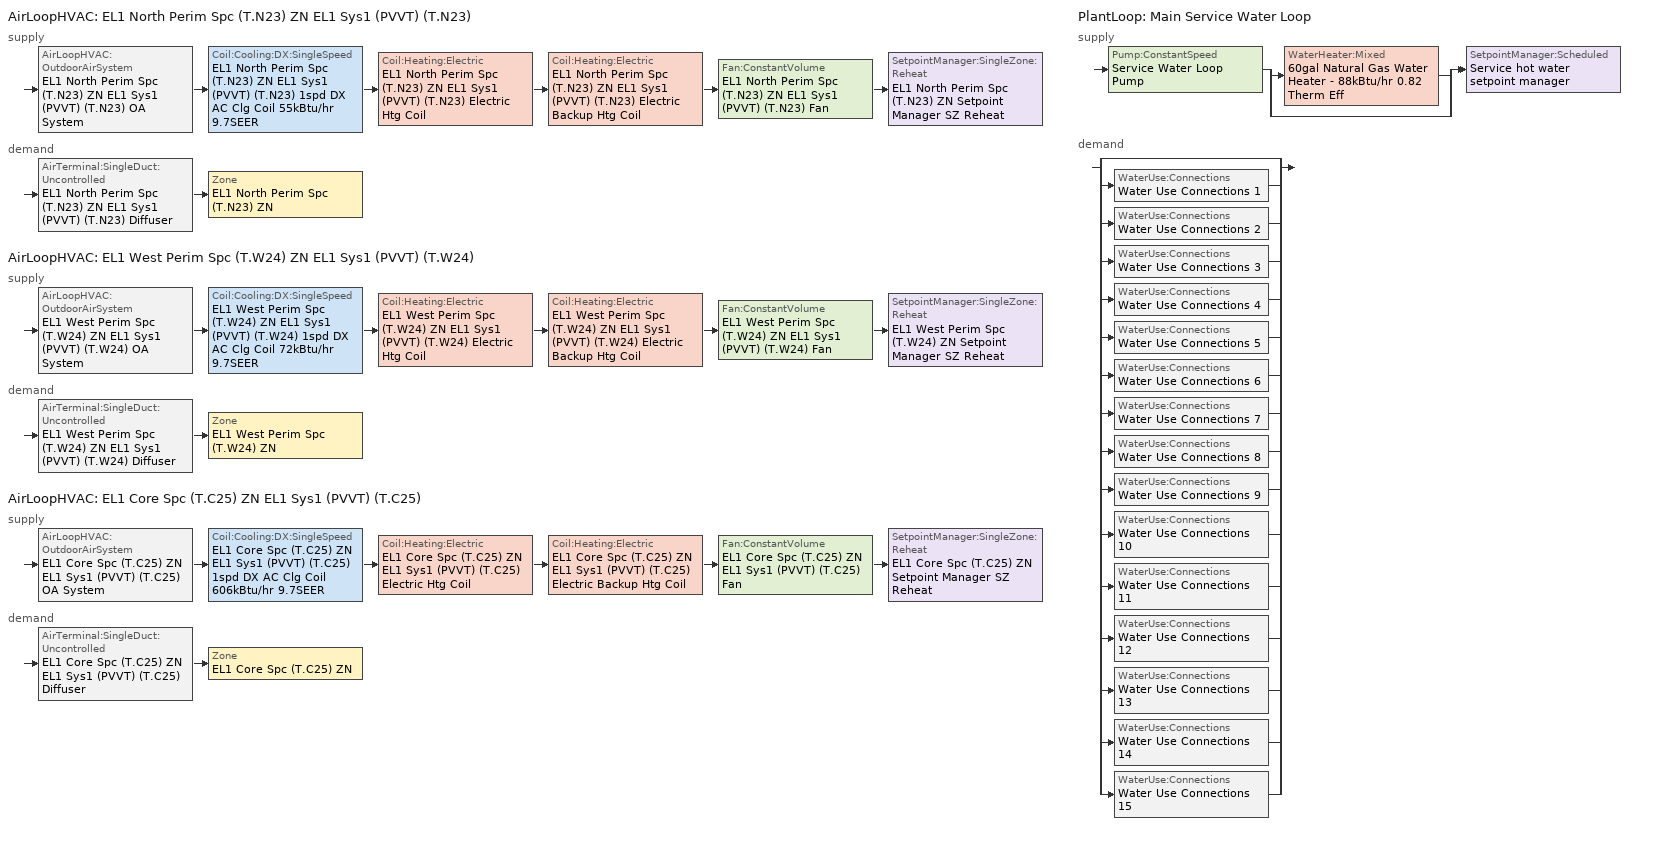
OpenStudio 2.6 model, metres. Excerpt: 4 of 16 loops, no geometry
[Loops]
AirLoopHVAC 'EL1 North Perim Spc (T.N23) ZN EL1 Sys1 (PVVT) (T.N23)'
 supply: AirLoopHVAC:OutdoorAirSystem 'EL1 North Perim Spc (T.N23) ZN EL1 Sys1 (PVVT) (T.N23) OA System' > Coil:Cooling:DX:SingleSpeed 'EL1 North Perim Spc (T.N23) ZN EL1 Sys1 (PVVT) (T.N23) 1spd DX AC Clg Coil 55kBtu/hr 9.7SEER' > Coil:Heating:Electric 'EL1 North Perim Spc (T.N23) ZN EL1 Sys1 (PVVT) (T.N23) Electric Htg Coil' > Coil:Heating:Electric 'EL1 North Perim Spc (T.N23) ZN EL1 Sys1 (PVVT) (T.N23) Electric Backup Htg Coil' > Fan:ConstantVolume 'EL1 North Perim Spc (T.N23) ZN EL1 Sys1 (PVVT) (T.N23) Fan' > SetpointManager:SingleZone:Reheat 'EL1 North Perim Spc (T.N23) ZN Setpoint Manager SZ Reheat'
 demand: AirTerminal:SingleDuct:Uncontrolled 'EL1 North Perim Spc (T.N23) ZN EL1 Sys1 (PVVT) (T.N23) Diffuser' > Zone 'EL1 North Perim Spc (T.N23) ZN'
AirLoopHVAC 'EL1 West Perim Spc (T.W24) ZN EL1 Sys1 (PVVT) (T.W24)'
 supply: AirLoopHVAC:OutdoorAirSystem 'EL1 West Perim Spc (T.W24) ZN EL1 Sys1 (PVVT) (T.W24) OA System' > Coil:Cooling:DX:SingleSpeed 'EL1 West Perim Spc (T.W24) ZN EL1 Sys1 (PVVT) (T.W24) 1spd DX AC Clg Coil 72kBtu/hr 9.7SEER' > Coil:Heating:Electric 'EL1 West Perim Spc (T.W24) ZN EL1 Sys1 (PVVT) (T.W24) Electric Htg Coil' > Coil:Heating:Electric 'EL1 West Perim Spc (T.W24) ZN EL1 Sys1 (PVVT) (T.W24) Electric Backup Htg Coil' > Fan:ConstantVolume 'EL1 West Perim Spc (T.W24) ZN EL1 Sys1 (PVVT) (T.W24) Fan' > SetpointManager:SingleZone:Reheat 'EL1 West Perim Spc (T.W24) ZN Setpoint Manager SZ Reheat'
 demand: AirTerminal:SingleDuct:Uncontrolled 'EL1 West Perim Spc (T.W24) ZN EL1 Sys1 (PVVT) (T.W24) Diffuser' > Zone 'EL1 West Perim Spc (T.W24) ZN'
AirLoopHVAC 'EL1 Core Spc (T.C25) ZN EL1 Sys1 (PVVT) (T.C25)'
 supply: AirLoopHVAC:OutdoorAirSystem 'EL1 Core Spc (T.C25) ZN EL1 Sys1 (PVVT) (T.C25) OA System' > Coil:Cooling:DX:SingleSpeed 'EL1 Core Spc (T.C25) ZN EL1 Sys1 (PVVT) (T.C25) 1spd DX AC Clg Coil 606kBtu/hr 9.7SEER' > Coil:Heating:Electric 'EL1 Core Spc (T.C25) ZN EL1 Sys1 (PVVT) (T.C25) Electric Htg Coil' > Coil:Heating:Electric 'EL1 Core Spc (T.C25) ZN EL1 Sys1 (PVVT) (T.C25) Electric Backup Htg Coil' > Fan:ConstantVolume 'EL1 Core Spc (T.C25) ZN EL1 Sys1 (PVVT) (T.C25) Fan' > SetpointManager:SingleZone:Reheat 'EL1 Core Spc (T.C25) ZN Setpoint Manager SZ Reheat'
 demand: AirTerminal:SingleDuct:Uncontrolled 'EL1 Core Spc (T.C25) ZN EL1 Sys1 (PVVT) (T.C25) Diffuser' > Zone 'EL1 Core Spc (T.C25) ZN'
PlantLoop 'Main Service Water Loop'
 supply: Pump:ConstantSpeed 'Service Water Loop Pump' > split
  | WaterHeater:Mixed '60gal Natural Gas Water Heater - 88kBtu/hr 0.82 Therm Eff'
  | bypass
  join > SetpointManager:Scheduled 'Service hot water setpoint manager'
 demand: split
  | bypass
  | WaterUse:Connections 'Water Use Connections 1'
  | WaterUse:Connections 'Water Use Connections 2'
  | WaterUse:Connections 'Water Use Connections 3'
  | WaterUse:Connections 'Water Use Connections 4'
  | WaterUse:Connections 'Water Use Connections 5'
  | WaterUse:Connections 'Water Use Connections 6'
  | WaterUse:Connections 'Water Use Connections 7'
  | WaterUse:Connections 'Water Use Connections 8'
  | WaterUse:Connections 'Water Use Connections 9'
  | WaterUse:Connections 'Water Use Connections 10'
  | WaterUse:Connections 'Water Use Connections 11'
  | WaterUse:Connections 'Water Use Connections 12'
  | WaterUse:Connections 'Water Use Connections 13'
  | WaterUse:Connections 'Water Use Connections 14'
  | WaterUse:Connections 'Water Use Connections 15'
[Sizing:Zone] Zone Cooling Design Supply Air Temperature Input Method=SupplyAirTemperature; Zone Cooling Design Supply Air Temperature {C}=12.7778; Zone Cooling Design Supply Air Temperature Difference {deltaC}=11.11; Zone Heating Design Supply Air Temperature Input Method=SupplyAirTemperature; Zone Heating Design Supply Air Temperature {C}=50; Zone Heating Design Supply Air Temperature Difference {deltaC}=11.11; Zone Cooling Design Supply Air Humidity Ratio {kg-H2O/kg-air}=0.0085; Zone Heating Design Supply Air Humidity Ratio {kg-H2O/kg-air}=0.008; Cooling Design Air Flow Method=DesignDay; Heating Design Air Flow Method=DesignDay; Account for Dedicated Outdoor Air System=No; Dedicated Outdoor Air System Control Strategy=NeutralSupplyAir; Dedicated Outdoor Air Low Setpoint Temperature for Design {C}=autosize; Dedicated Outdoor Air High Setpoint Temperature for Design {C}=autosize
EL1 Core Spc (T.C25) ZN; EL1 North Perim Spc (T.N23) ZN; EL1 West Perim Spc (T.W24) ZN
[Zone equipment]
EL1 Core Spc (T.C25) ZN: EL1 Core Spc (T.C25) ZN EL1 Sys1 (PVVT) (T.C25) Diffuser
EL1 North Perim Spc (T.N23) ZN: EL1 North Perim Spc (T.N23) ZN EL1 Sys1 (PVVT) (T.N23) Diffuser
EL1 West Perim Spc (T.W24) ZN: EL1 West Perim Spc (T.W24) ZN EL1 Sys1 (PVVT) (T.W24) Diffuser
[AirLoopHVAC] Design Supply Air Flow Rate {m3/s}=AutoSize
Name | Availability Schedule
EL1 North Perim Spc (T.N23) ZN EL1 Sys1 (PVVT) (T.N23) | EL1 North Perim Spc (T.N23) ZN EL1 Sys1 (PVVT) (T.N23) Occ Sch
EL1 West Perim Spc (T.W24) ZN EL1 Sys1 (PVVT) (T.W24) | EL1 West Perim Spc (T.W24) ZN EL1 Sys1 (PVVT) (T.W24) Occ Sch
EL1 Core Spc (T.C25) ZN EL1 Sys1 (PVVT) (T.C25) | EL1 Core Spc (T.C25) ZN EL1 Sys1 (PVVT) (T.C25) Occ Sch
[Sizing:System] Type of Load to Size On=Sensible; Design Outdoor Air Flow Rate {m3/s}=Autosize; Minimum System Air Flow Ratio=1; Preheat Design Temperature {C}=7.22222; Preheat Design Humidity Ratio {kg-H2O/kg-Air}=0.008; Precool Design Temperature {C}=12.7778; Precool Design Humidity Ratio {kg-H2O/kg-Air}=0.008; Central Cooling Design Supply Air Temperature {C}=12.7778; Central Heating Design Supply Air Temperature {C}=50; Sizing Option=Coincident; 100% Outdoor Air in Cooling=No; 100% Outdoor Air in Heating=No; Central Cooling Design Supply Air Humidity Ratio {kg-H2O/kg-Air}=0.0085; Central Heating Design Supply Air Humidity Ratio {kg-H2O/kg-Air}=0.008; Cooling Design Air Flow Method=DesignDay; Cooling Design Air Flow Rate {m3/s}=0; Heating Design Air Flow Method=DesignDay; Heating Design Air Flow Rate {m3/s}=0; System Outdoor Air Method=ZoneSum; Zone Maximum Outdoor Air Fraction=1; Cooling Supply Air Flow Rate Per Floor Area {m3/s-m2}=0.00996765; Cooling Fraction of Autosized Cooling Supply Air Flow Rate=1; Cooling Supply Air Flow Rate Per Unit Cooling Capacity {m3/s-W}=3.94755e-05; Heating Supply Air Flow Rate Per Floor Area {m3/s-m2}=0.00996765; Heating Fraction of Autosized Heating Supply Air Flow Rate=1; Heating Fraction of Autosized Cooling Supply Air Flow Rate=1; Heating Supply Air Flow Rate Per Unit Heating Capacity {m3/s-W}=3.15882e-05; Cooling Design Capacity Method=CoolingDesignCapacity; Cooling Design Capacity {W}=autosize; Cooling Design Capacity Per Floor Area {W/m2}=234.7; Fraction of Autosized Cooling Design Capacity=1; Heating Design Capacity Method=HeatingDesignCapacity; Heating Design Capacity {W}=autosize; Heating Design Capacity Per Floor Area {W/m2}=157; Fraction of Autosized Heating Design Capacity=1; Central Cooling Capacity Control Method=OnOff
EL1 North Perim Spc (T.N23) ZN EL1 Sys1 (PVVT) (T.N23); EL1 West Perim Spc (T.W24) ZN EL1 Sys1 (PVVT) (T.W24); EL1 Core Spc (T.C25) ZN EL1 Sys1 (PVVT) (T.C25)
[SetpointManager:SingleZone:Reheat] Minimum Supply Air Temperature {C}=12.7778; Maximum Supply Air Temperature {C}=50
Name | Control Zone | Setpoint Node or NodeList
EL1 North Perim Spc (T.N23) ZN Setpoint Manager SZ Reheat | EL1 North Perim Spc (T.N23) ZN | EL1 North Perim Spc (T.N23) ZN EL1 Sys1 (PVVT) (T.N23) Supply Outlet Node
EL1 West Perim Spc (T.W24) ZN Setpoint Manager SZ Reheat | EL1 West Perim Spc (T.W24) ZN | EL1 West Perim Spc (T.W24) ZN EL1 Sys1 (PVVT) (T.W24) Supply Outlet Node
EL1 Core Spc (T.C25) ZN Setpoint Manager SZ Reheat | EL1 Core Spc (T.C25) ZN | EL1 Core Spc (T.C25) ZN EL1 Sys1 (PVVT) (T.C25) Supply Outlet Node
[Fan:ConstantVolume] Availability Schedule=Always On Discrete; Maximum Flow Rate {m3/s}=AutoSize; Motor In Airstream Fraction=1
Name | Fan Efficiency | Pressure Rise {Pa} | Motor Efficiency
EL1 North Perim Spc (T.N23) ZN EL1 Sys1 (PVVT) (T.N23) Fan | 0.52975 | 622.722 | 0.815
EL1 West Perim Spc (T.W24) ZN EL1 Sys1 (PVVT) (T.W24) Fan | 0.5395 | 622.722 | 0.83
EL1 Core Spc (T.C25) ZN EL1 Sys1 (PVVT) (T.C25) Fan | 0.5915 | 1018.77 | 0.91
[Coil:Heating:Electric] Availability Schedule=Always On Discrete; Efficiency=1
EL1 North Perim Spc (T.N23) ZN EL1 Sys1 (PVVT) (T.N23) Electric Htg Coil; EL1 North Perim Spc (T.N23) ZN EL1 Sys1 (PVVT) (T.N23) Electric Backup Htg Coil; EL1 West Perim Spc (T.W24) ZN EL1 Sys1 (PVVT) (T.W24) Electric Htg Coil; EL1 West Perim Spc (T.W24) ZN EL1 Sys1 (PVVT) (T.W24) Electric Backup Htg Coil; EL1 Core Spc (T.C25) ZN EL1 Sys1 (PVVT) (T.C25) Electric Htg Coil; EL1 Core Spc (T.C25) ZN EL1 Sys1 (PVVT) (T.C25) Electric Backup Htg Coil
[Coil:Cooling:DX:SingleSpeed] Availability Schedule=Always On Discrete; Rated Total Cooling Capacity {W}=autosize; Rated Sensible Heat Ratio=autosize; Rated COP {W/W}=3.14722; Rated Air Flow Rate {m3/s}=autosize; Rated Evaporator Fan Power Per Volume Flow Rate {W/(m3/s)}=773.3; Total Cooling Capacity Function of Temperature Curve=SpltAC1Sp_ClCap_fT; Total Cooling Capacity Function of Flow Fraction Curve=SpltAC1Sp_CLoss_fPLR_Mod; Energy Input Ratio Function of Temperature Curve=SpltAC1Sp_EIR_fT; Energy Input Ratio Function of Flow Fraction Curve=SpltAC1Sp_CEIR_fPLR_Mod; Part Load Fraction Correlation Curve=CoilClgDXEIRRatio_fQFrac; Condenser Type=AirCooled; Evaporative Condenser Effectiveness=0; Evaporative Condenser Air Flow Rate {m3/s}=Autosize; Evaporative Condenser Pump Rated Power Consumption {W}=Autosize; Crankcase Heater Capacity {W}=0; Maximum Outdoor Dry-Bulb Temperature for Crankcase Heater Operation {C}=0; Basin Heater Capacity {W/K}=0; Basin Heater Setpoint Temperature {C}=10
EL1 North Perim Spc (T.N23) ZN EL1 Sys1 (PVVT) (T.N23) 1spd DX AC Clg Coil 55kBtu/hr 9.7SEER; EL1 West Perim Spc (T.W24) ZN EL1 Sys1 (PVVT) (T.W24) 1spd DX AC Clg Coil 72kBtu/hr 9.7SEER; EL1 Core Spc (T.C25) ZN EL1 Sys1 (PVVT) (T.C25) 1spd DX AC Clg Coil 606kBtu/hr 9.7SEER
[Controller:OutdoorAir] Minimum Outdoor Air Flow Rate {m3/s}=0; Maximum Outdoor Air Flow Rate {m3/s}=Autosize; Economizer Control Type=NoEconomizer; Economizer Control Action Type=ModulateFlow; Economizer Maximum Limit Dry-Bulb Temperature {C}=28; Economizer Maximum Limit Enthalpy {J/kg}=64000; Lockout Type=LockoutWithCompressor; Minimum Limit Type=FixedMinimum; Minimum Outdoor Air Schedule=Always On Discrete; High Humidity Control=No; Heat Recovery Bypass Control Type=BypassWhenWithinEconomizerLimits
Name | Controller Mechanical Ventilation
EL1 North Perim Spc (T.N23) ZN EL1 Sys1 (PVVT) (T.N23) OA System Controller | Controller Mechanical Ventilation 13
EL1 West Perim Spc (T.W24) ZN EL1 Sys1 (PVVT) (T.W24) OA System Controller | Controller Mechanical Ventilation 14
EL1 Core Spc (T.C25) ZN EL1 Sys1 (PVVT) (T.C25) OA System Controller | Controller Mechanical Ventilation 15
[Controller:MechanicalVentilation] Availability Schedule=Always On Discrete; System Outdoor Air Method=ZoneSum
Controller Mechanical Ventilation 13; Controller Mechanical Ventilation 14; Controller Mechanical Ventilation 15
[AirLoopHVAC:OutdoorAirSystem]
Name | Controller
EL1 North Perim Spc (T.N23) ZN EL1 Sys1 (PVVT) (T.N23) OA System | EL1 North Perim Spc (T.N23) ZN EL1 Sys1 (PVVT) (T.N23) OA System Controller
EL1 West Perim Spc (T.W24) ZN EL1 Sys1 (PVVT) (T.W24) OA System | EL1 West Perim Spc (T.W24) ZN EL1 Sys1 (PVVT) (T.W24) OA System Controller
EL1 Core Spc (T.C25) ZN EL1 Sys1 (PVVT) (T.C25) OA System | EL1 Core Spc (T.C25) ZN EL1 Sys1 (PVVT) (T.C25) OA System Controller
[AirTerminal:SingleDuct:Uncontrolled] Availability Schedule=Always On Discrete; Maximum Air Flow Rate {m3/s}=AutoSize
EL1 North Perim Spc (T.N23) ZN EL1 Sys1 (PVVT) (T.N23) Diffuser; EL1 West Perim Spc (T.W24) ZN EL1 Sys1 (PVVT) (T.W24) Diffuser; EL1 Core Spc (T.C25) ZN EL1 Sys1 (PVVT) (T.C25) Diffuser
[PlantLoop]
Main Service Water Loop: Glycol Concentration=0; Maximum Loop Temperature {C}=60; Minimum Loop Temperature {C}=10; Plant Loop Volume {m3}=Autocalculate; Load Distribution Scheme=Optimal
[Sizing:Plant]
Main Service Water Loop: Loop Type=Heating; Design Loop Exit Temperature {C}=57.2222; Loop Design Temperature Difference {deltaC}=5; Sizing Option=NonCoincident; Zone Timesteps in Averaging Window=1; Coincident Sizing Factor Mode=None
[SetpointManager:Scheduled]
Service hot water setpoint manager: Control Variable=Temperature; Schedule=Service Water Loop Temp - 135F; Setpoint Node or NodeList=Main Service Water Loop Supply Outlet Node
[Pump:ConstantSpeed]
Service Water Loop Pump: Rated Flow Rate {m3/s}=autosize; Rated Pump Head {Pa}=74726.7; Rated Power Consumption {W}=autosize; Motor Efficiency=0.79; Fraction of Motor Inefficiencies to Fluid Stream=0; Pump Control Type=Intermittent; Design Power Sizing Method=PowerPerFlowPerPressure; Design Electric Power per Unit Flow Rate {W/(m3/s)}=348701.1; Design Shaft Power per Unit Flow Rate per Unit Head {W-s/m3-Pa}=1.28205
[WaterHeater:Mixed]
60gal Natural Gas Water Heater - 88kBtu/hr 0.82 Therm Eff: Tank Volume {m3}=0.227125; Setpoint Temperature Schedule=Service Water Loop Temp - 135F; Deadband Temperature Difference {deltaC}=2; Maximum Temperature Limit {C}=82.2222; Heater Control Type=Cycle; Heater Maximum Capacity {W}=25643.7; Heater Fuel Type=NaturalGas; Heater Thermal Efficiency=0.82; Off Cycle Parasitic Fuel Consumption Rate {W}=0; Off Cycle Parasitic Fuel Type=NaturalGas; Off Cycle Parasitic Heat Fraction to Tank=0.8; On Cycle Parasitic Fuel Consumption Rate {W}=0; On Cycle Parasitic Fuel Type=NaturalGas; On Cycle Parasitic Heat Fraction to Tank=0; Ambient Temperature Indicator=Schedule; Ambient Temperature Schedule=Water Heater Ambient Temp Schedule - 70F; Off Cycle Loss Coefficient to Ambient Temperature {W/K}=9.94999; On Cycle Loss Coefficient to Ambient Temperature {W/K}=9.94999; Use Side Effectiveness=1; Source Side Effectiveness=1; Use Side Design Flow Rate {m3/s}=autosize; Source Side Design Flow Rate {m3/s}=autosize; Indirect Water Heating Recovery Time {hr}=1.5; Source Side Flow Control Mode=IndirectHeatPrimarySetpoint
[WaterUse:Connections]
Name | Water Use Equipment Name 1
Water Use Connections 1 | El1 core spc (g.c5) Service Water Use 0.14gal/min
Water Use Connections 2 | El1 core spc (m.c15) Service Water Use 0.14gal/min
Water Use Connections 3 | El1 core spc (t.c25) Service Water Use 0.14gal/min
Water Use Connections 4 | El1 east perim spc (g.e2) Service Water Use 0.01gal/min
Water Use Connections 5 | El1 east perim spc (m.e12) Service Water Use 0.01gal/min
Water Use Connections 6 | El1 east perim spc (t.e22) Service Water Use 0.01gal/min
Water Use Connections 7 | El1 north perim spc (g.n3) Service Water Use 0.01gal/min
Water Use Connections 8 | El1 north perim spc (m.n13) Service Water Use 0.01gal/min
Water Use Connections 9 | El1 north perim spc (t.n23) Service Water Use 0.01gal/min
Water Use Connections 10 | El1 south perim spc (g.s1) Service Water Use 0.01gal/min
Water Use Connections 11 | El1 south perim spc (m.s11) Service Water Use 0.01gal/min
Water Use Connections 12 | El1 south perim spc (t.s21) Service Water Use 0.01gal/min
Water Use Connections 13 | El1 west perim spc (g.w4) Service Water Use 0.01gal/min
Water Use Connections 14 | El1 west perim spc (m.w14) Service Water Use 0.01gal/min
Water Use Connections 15 | El1 west perim spc (t.w24) Service Water Use 0.01gal/min
[WaterUse:Equipment:Definition] Target Temperature Schedule=Mixed Water At Faucet Temp - 135F; Sensible Fraction Schedule=Fraction Sensible - 0.2; Latent Fraction Schedule=Fraction Latent - 0.05
Name | Peak Flow Rate {m3/s}
El1 core spc (g.c5) Service Water Use Def 0.14gal/min; El1 core spc (m.c15) Service Water Use Def 0.14gal/min; El1 core spc (t.c25) Service Water Use Def 0.14gal/min | 8.55435e-06
El1 east perim spc (g.e2) Service Water Use Def 0.01gal/min; El1 east perim spc (m.e12) Service Water Use Def 0.01gal/min; El1 east perim spc (t.e22) Service Water Use Def 0.01gal/min; El1 north perim spc (g.n3) Service Water Use Def 0.01gal/min; El1 north perim spc (m.n13) Service Water Use Def 0.01gal/min; El1 north perim spc (t.n23) Service Water Use Def 0.01gal/min; El1 south perim spc (g.s1) Service Water Use Def 0.01gal/min; El1 south perim spc (m.s11) Service Water Use Def 0.01gal/min; El1 south perim spc (t.s21) Service Water Use Def 0.01gal/min; El1 west perim spc (g.w4) Service Water Use Def 0.01gal/min; El1 west perim spc (m.w14) Service Water Use Def 0.01gal/min; El1 west perim spc (t.w24) Service Water Use Def 0.01gal/min | 8.21395e-07
[WaterUse:Equipment] Flow Rate Fraction Schedule=D_Rt3_All_DHW_DHW_Yr
Name | Water Use Equipment Definition
El1 core spc (g.c5) Service Water Use 0.14gal/min | El1 core spc (g.c5) Service Water Use Def 0.14gal/min
El1 core spc (m.c15) Service Water Use 0.14gal/min | El1 core spc (m.c15) Service Water Use Def 0.14gal/min
El1 core spc (t.c25) Service Water Use 0.14gal/min | El1 core spc (t.c25) Service Water Use Def 0.14gal/min
El1 east perim spc (g.e2) Service Water Use 0.01gal/min | El1 east perim spc (g.e2) Service Water Use Def 0.01gal/min
El1 east perim spc (m.e12) Service Water Use 0.01gal/min | El1 east perim spc (m.e12) Service Water Use Def 0.01gal/min
El1 east perim spc (t.e22) Service Water Use 0.01gal/min | El1 east perim spc (t.e22) Service Water Use Def 0.01gal/min
El1 north perim spc (g.n3) Service Water Use 0.01gal/min | El1 north perim spc (g.n3) Service Water Use Def 0.01gal/min
El1 north perim spc (m.n13) Service Water Use 0.01gal/min | El1 north perim spc (m.n13) Service Water Use Def 0.01gal/min
El1 north perim spc (t.n23) Service Water Use 0.01gal/min | El1 north perim spc (t.n23) Service Water Use Def 0.01gal/min
El1 south perim spc (g.s1) Service Water Use 0.01gal/min | El1 south perim spc (g.s1) Service Water Use Def 0.01gal/min
El1 south perim spc (m.s11) Service Water Use 0.01gal/min | El1 south perim spc (m.s11) Service Water Use Def 0.01gal/min
El1 south perim spc (t.s21) Service Water Use 0.01gal/min | El1 south perim spc (t.s21) Service Water Use Def 0.01gal/min
El1 west perim spc (g.w4) Service Water Use 0.01gal/min | El1 west perim spc (g.w4) Service Water Use Def 0.01gal/min
El1 west perim spc (m.w14) Service Water Use 0.01gal/min | El1 west perim spc (m.w14) Service Water Use Def 0.01gal/min
El1 west perim spc (t.w24) Service Water Use 0.01gal/min | El1 west perim spc (t.w24) Service Water Use Def 0.01gal/min
[Schedule:Ruleset]
Name | Default Day Schedule | Summer Design Day Schedule | Winter Design Day Schedule
Service Water Loop Temp - 135F | Service Water Loop Temp - 135F Default
Water Heater Ambient Temp Schedule - 70F | Water Heater Ambient Temp Schedule - 70F Default
Fraction Sensible - 0.2 | Fraction Sensible - 0.2 Default
Fraction Latent - 0.05 | Fraction Latent - 0.05 Default
Mixed Water At Faucet Temp - 135F | Mixed Water At Faucet Temp - 135F Default
D_Rt3_All_DHW_DHW_Yr | D_Rt3_All_DHW_DHW_Yr Default | D_Rt3_All_DHW_DHW_Yr Summer Design Day | D_Rt3_All_DHW_DHW_Yr Winter Design Day
EL1 Core Spc (T.C25) ZN EL1 Sys1 (PVVT) (T.C25) Occ Sch | EL1 Core Spc (T.C25) ZN EL1 Sys1 (PVVT) (T.C25) Occ Sch Default | EL1 Core Spc (T.C25) ZN EL1 Sys1 (PVVT) (T.C25) Occ Sch Summer Design Day | EL1 Core Spc (T.C25) ZN EL1 Sys1 (PVVT) (T.C25) Occ Sch Winter Design Day
EL1 North Perim Spc (T.N23) ZN EL1 Sys1 (PVVT) (T.N23) Occ Sch | EL1 North Perim Spc (T.N23) ZN EL1 Sys1 (PVVT) (T.N23) Occ Sch Default | EL1 North Perim Spc (T.N23) ZN EL1 Sys1 (PVVT) (T.N23) Occ Sch Summer Design Day | EL1 North Perim Spc (T.N23) ZN EL1 Sys1 (PVVT) (T.N23) Occ Sch Winter Design Day
EL1 West Perim Spc (T.W24) ZN EL1 Sys1 (PVVT) (T.W24) Occ Sch | EL1 West Perim Spc (T.W24) ZN EL1 Sys1 (PVVT) (T.W24) Occ Sch Default | EL1 West Perim Spc (T.W24) ZN EL1 Sys1 (PVVT) (T.W24) Occ Sch Summer Design Day | EL1 West Perim Spc (T.W24) ZN EL1 Sys1 (PVVT) (T.W24) Occ Sch Winter Design Day
[Schedule:Day]
Service Water Loop Temp - 135F Default; Mixed Water At Faucet Temp - 135F Default: 24, 0, 57.2222
Water Heater Ambient Temp Schedule - 70F Default: 24, 0, 21.1111
Fraction Sensible - 0.2 Default: 24, 0, 0.2
Fraction Latent - 0.05 Default: 24, 0, 0.05
D_Rt3_All_DHW_DHW_Yr Default; D_Rt3_All_DHW_DHW_Yr Default|Wkdy Day; D_Rt3_All_DHW_DHW_Yr Summer Design Day; D_Rt3_All_DHW_DHW_Yr Winter Design Day: 8, 0, 0, 9, 0, 0.05, 10, 0, 0.3, 16, 0, 0.6, 17, 0, 0.7, 20, 0, 0.8, 21, 0, 0.5, 22, 0, 0.2, 24, 0, 0
D_Rt3_All_DHW_DHW_Yr Sat Day: 8, 0, 0, 9, 0, 0.05, 10, 0, 0.4, 14, 0, 0.7, 17, 0, 0.9, 18, 0, 0.7, 19, 0, 0.5, 20, 0, 0.4, 21, 0, 0.1, 24, 0, 0
D_Rt3_All_DHW_DHW_Yr Sun Day: 8, 0, 0, 9, 0, 0.1, 10, 0, 0.3, 11, 0, 0.4, 12, 0, 0.6, 13, 0, 0.9, 16, 0, 1, 17, 0, 0.8, 18, 0, 0.4, 19, 0, 0.2, 24, 0, 0
EL1 Core Spc (T.C25) ZN EL1 Sys1 (PVVT) (T.C25) Occ Sch Default; EL1 Core Spc (T.C25) ZN EL1 Sys1 (PVVT) (T.C25) Occ Sch Winter Design Day; EL1 Core Spc (T.C25) ZN EL1 Sys1 (PVVT) (T.C25) Occ Sch Summer Design Day; EL1 North Perim Spc (T.N23) ZN EL1 Sys1 (PVVT) (T.N23) Occ Sch Default; EL1 North Perim Spc (T.N23) ZN EL1 Sys1 (PVVT) (T.N23) Occ Sch Winter Design Day; EL1 North Perim Spc (T.N23) ZN EL1 Sys1 (PVVT) (T.N23) Occ Sch Summer Design Day; EL1 West Perim Spc (T.W24) ZN EL1 Sys1 (PVVT) (T.W24) Occ Sch Default; EL1 West Perim Spc (T.W24) ZN EL1 Sys1 (PVVT) (T.W24) Occ Sch Winter Design Day; EL1 West Perim Spc (T.W24) ZN EL1 Sys1 (PVVT) (T.W24) Occ Sch Summer Design Day: 24, 0, 1
EL1 Core Spc (T.C25) ZN EL1 Sys1 (PVVT) (T.C25) Occ Sch Monday; EL1 Core Spc (T.C25) ZN EL1 Sys1 (PVVT) (T.C25) Occ Sch Tuesday; EL1 Core Spc (T.C25) ZN EL1 Sys1 (PVVT) (T.C25) Occ Sch Wednesday; EL1 Core Spc (T.C25) ZN EL1 Sys1 (PVVT) (T.C25) Occ Sch Thursday; EL1 Core Spc (T.C25) ZN EL1 Sys1 (PVVT) (T.C25) Occ Sch Friday; EL1 North Perim Spc (T.N23) ZN EL1 Sys1 (PVVT) (T.N23) Occ Sch Monday; EL1 North Perim Spc (T.N23) ZN EL1 Sys1 (PVVT) (T.N23) Occ Sch Tuesday; EL1 North Perim Spc (T.N23) ZN EL1 Sys1 (PVVT) (T.N23) Occ Sch Wednesday; EL1 North Perim Spc (T.N23) ZN EL1 Sys1 (PVVT) (T.N23) Occ Sch Thursday; EL1 North Perim Spc (T.N23) ZN EL1 Sys1 (PVVT) (T.N23) Occ Sch Friday; EL1 West Perim Spc (T.W24) ZN EL1 Sys1 (PVVT) (T.W24) Occ Sch Monday; EL1 West Perim Spc (T.W24) ZN EL1 Sys1 (PVVT) (T.W24) Occ Sch Tuesday; EL1 West Perim Spc (T.W24) ZN EL1 Sys1 (PVVT) (T.W24) Occ Sch Wednesday; EL1 West Perim Spc (T.W24) ZN EL1 Sys1 (PVVT) (T.W24) Occ Sch Thursday; EL1 West Perim Spc (T.W24) ZN EL1 Sys1 (PVVT) (T.W24) Occ Sch Friday: 9, 0, 0, 22, 0, 1, 24, 0, 0
EL1 Core Spc (T.C25) ZN EL1 Sys1 (PVVT) (T.C25) Occ Sch Saturday; EL1 North Perim Spc (T.N23) ZN EL1 Sys1 (PVVT) (T.N23) Occ Sch Saturday; EL1 West Perim Spc (T.W24) ZN EL1 Sys1 (PVVT) (T.W24) Occ Sch Saturday: 9, 0, 0, 20, 0, 1, 24, 0, 0
EL1 Core Spc (T.C25) ZN EL1 Sys1 (PVVT) (T.C25) Occ Sch Sunday; EL1 North Perim Spc (T.N23) ZN EL1 Sys1 (PVVT) (T.N23) Occ Sch Sunday; EL1 West Perim Spc (T.W24) ZN EL1 Sys1 (PVVT) (T.W24) Occ Sch Sunday: 9, 0, 0, 19, 0, 1, 24, 0, 0
[Schedule:Rule] Date Specification Type=DateRange; Start Month=1; Start Day=1; End Month=12
Name | Schedule Ruleset | Rule Order | Day Schedule | Apply Monday | Apply Tuesday | Apply Wednesday | Apply Thursday | Apply Friday | End Day | Apply Saturday | Apply Sunday
Schedule Rule 16 | D_Rt3_All_DHW_DHW_Yr | 2 | D_Rt3_All_DHW_DHW_Yr Default|Wkdy Day | Yes | Yes | Yes | Yes | Yes | 31
Schedule Rule 17 | D_Rt3_All_DHW_DHW_Yr | 1 | D_Rt3_All_DHW_DHW_Yr Sat Day |  |  |  |  |  | 31 | Yes
Schedule Rule 18 | D_Rt3_All_DHW_DHW_Yr | 0 | D_Rt3_All_DHW_DHW_Yr Sun Day |  |  |  |  |  | 31 |  | Yes
EL1 Core Spc (T.C25) ZN EL1 Sys1 (PVVT) (T.C25) Occ Sch Monday Rule | EL1 Core Spc (T.C25) ZN EL1 Sys1 (PVVT) (T.C25) Occ Sch | 6 | EL1 Core Spc (T.C25) ZN EL1 Sys1 (PVVT) (T.C25) Occ Sch Monday | Yes |  |  |  |  | 25
EL1 Core Spc (T.C25) ZN EL1 Sys1 (PVVT) (T.C25) Occ Sch Tuesday Rule | EL1 Core Spc (T.C25) ZN EL1 Sys1 (PVVT) (T.C25) Occ Sch | 5 | EL1 Core Spc (T.C25) ZN EL1 Sys1 (PVVT) (T.C25) Occ Sch Tuesday |  | Yes |  |  |  | 26
EL1 Core Spc (T.C25) ZN EL1 Sys1 (PVVT) (T.C25) Occ Sch Wednesday Rule | EL1 Core Spc (T.C25) ZN EL1 Sys1 (PVVT) (T.C25) Occ Sch | 4 | EL1 Core Spc (T.C25) ZN EL1 Sys1 (PVVT) (T.C25) Occ Sch Wednesday |  |  | Yes |  |  | 27
EL1 Core Spc (T.C25) ZN EL1 Sys1 (PVVT) (T.C25) Occ Sch Thursday Rule | EL1 Core Spc (T.C25) ZN EL1 Sys1 (PVVT) (T.C25) Occ Sch | 3 | EL1 Core Spc (T.C25) ZN EL1 Sys1 (PVVT) (T.C25) Occ Sch Thursday |  |  |  | Yes |  | 28
EL1 Core Spc (T.C25) ZN EL1 Sys1 (PVVT) (T.C25) Occ Sch Friday Rule | EL1 Core Spc (T.C25) ZN EL1 Sys1 (PVVT) (T.C25) Occ Sch | 2 | EL1 Core Spc (T.C25) ZN EL1 Sys1 (PVVT) (T.C25) Occ Sch Friday |  |  |  |  | Yes | 29
EL1 Core Spc (T.C25) ZN EL1 Sys1 (PVVT) (T.C25) Occ Sch Saturday Rule | EL1 Core Spc (T.C25) ZN EL1 Sys1 (PVVT) (T.C25) Occ Sch | 1 | EL1 Core Spc (T.C25) ZN EL1 Sys1 (PVVT) (T.C25) Occ Sch Saturday |  |  |  |  |  | 30 | Yes
EL1 Core Spc (T.C25) ZN EL1 Sys1 (PVVT) (T.C25) Occ Sch Sunday Rule | EL1 Core Spc (T.C25) ZN EL1 Sys1 (PVVT) (T.C25) Occ Sch | 0 | EL1 Core Spc (T.C25) ZN EL1 Sys1 (PVVT) (T.C25) Occ Sch Sunday |  |  |  |  |  | 31 |  | Yes
EL1 North Perim Spc (T.N23) ZN EL1 Sys1 (PVVT) (T.N23) Occ Sch Monday Rule | EL1 North Perim Spc (T.N23) ZN EL1 Sys1 (PVVT) (T.N23) Occ Sch | 6 | EL1 North Perim Spc (T.N23) ZN EL1 Sys1 (PVVT) (T.N23) Occ Sch Monday | Yes |  |  |  |  | 25
EL1 North Perim Spc (T.N23) ZN EL1 Sys1 (PVVT) (T.N23) Occ Sch Tuesday Rule | EL1 North Perim Spc (T.N23) ZN EL1 Sys1 (PVVT) (T.N23) Occ Sch | 5 | EL1 North Perim Spc (T.N23) ZN EL1 Sys1 (PVVT) (T.N23) Occ Sch Tuesday |  | Yes |  |  |  | 26
EL1 North Perim Spc (T.N23) ZN EL1 Sys1 (PVVT) (T.N23) Occ Sch Wednesday Rule | EL1 North Perim Spc (T.N23) ZN EL1 Sys1 (PVVT) (T.N23) Occ Sch | 4 | EL1 North Perim Spc (T.N23) ZN EL1 Sys1 (PVVT) (T.N23) Occ Sch Wednesday |  |  | Yes |  |  | 27
EL1 North Perim Spc (T.N23) ZN EL1 Sys1 (PVVT) (T.N23) Occ Sch Thursday Rule | EL1 North Perim Spc (T.N23) ZN EL1 Sys1 (PVVT) (T.N23) Occ Sch | 3 | EL1 North Perim Spc (T.N23) ZN EL1 Sys1 (PVVT) (T.N23) Occ Sch Thursday |  |  |  | Yes |  | 28
EL1 North Perim Spc (T.N23) ZN EL1 Sys1 (PVVT) (T.N23) Occ Sch Friday Rule | EL1 North Perim Spc (T.N23) ZN EL1 Sys1 (PVVT) (T.N23) Occ Sch | 2 | EL1 North Perim Spc (T.N23) ZN EL1 Sys1 (PVVT) (T.N23) Occ Sch Friday |  |  |  |  | Yes | 29
EL1 North Perim Spc (T.N23) ZN EL1 Sys1 (PVVT) (T.N23) Occ Sch Saturday Rule | EL1 North Perim Spc (T.N23) ZN EL1 Sys1 (PVVT) (T.N23) Occ Sch | 1 | EL1 North Perim Spc (T.N23) ZN EL1 Sys1 (PVVT) (T.N23) Occ Sch Saturday |  |  |  |  |  | 30 | Yes
EL1 North Perim Spc (T.N23) ZN EL1 Sys1 (PVVT) (T.N23) Occ Sch Sunday Rule | EL1 North Perim Spc (T.N23) ZN EL1 Sys1 (PVVT) (T.N23) Occ Sch | 0 | EL1 North Perim Spc (T.N23) ZN EL1 Sys1 (PVVT) (T.N23) Occ Sch Sunday |  |  |  |  |  | 31 |  | Yes
EL1 West Perim Spc (T.W24) ZN EL1 Sys1 (PVVT) (T.W24) Occ Sch Monday Rule | EL1 West Perim Spc (T.W24) ZN EL1 Sys1 (PVVT) (T.W24) Occ Sch | 6 | EL1 West Perim Spc (T.W24) ZN EL1 Sys1 (PVVT) (T.W24) Occ Sch Monday | Yes |  |  |  |  | 25
EL1 West Perim Spc (T.W24) ZN EL1 Sys1 (PVVT) (T.W24) Occ Sch Tuesday Rule | EL1 West Perim Spc (T.W24) ZN EL1 Sys1 (PVVT) (T.W24) Occ Sch | 5 | EL1 West Perim Spc (T.W24) ZN EL1 Sys1 (PVVT) (T.W24) Occ Sch Tuesday |  | Yes |  |  |  | 26
EL1 West Perim Spc (T.W24) ZN EL1 Sys1 (PVVT) (T.W24) Occ Sch Wednesday Rule | EL1 West Perim Spc (T.W24) ZN EL1 Sys1 (PVVT) (T.W24) Occ Sch | 4 | EL1 West Perim Spc (T.W24) ZN EL1 Sys1 (PVVT) (T.W24) Occ Sch Wednesday |  |  | Yes |  |  | 27
EL1 West Perim Spc (T.W24) ZN EL1 Sys1 (PVVT) (T.W24) Occ Sch Thursday Rule | EL1 West Perim Spc (T.W24) ZN EL1 Sys1 (PVVT) (T.W24) Occ Sch | 3 | EL1 West Perim Spc (T.W24) ZN EL1 Sys1 (PVVT) (T.W24) Occ Sch Thursday |  |  |  | Yes |  | 28
EL1 West Perim Spc (T.W24) ZN EL1 Sys1 (PVVT) (T.W24) Occ Sch Friday Rule | EL1 West Perim Spc (T.W24) ZN EL1 Sys1 (PVVT) (T.W24) Occ Sch | 2 | EL1 West Perim Spc (T.W24) ZN EL1 Sys1 (PVVT) (T.W24) Occ Sch Friday |  |  |  |  | Yes | 29
EL1 West Perim Spc (T.W24) ZN EL1 Sys1 (PVVT) (T.W24) Occ Sch Saturday Rule | EL1 West Perim Spc (T.W24) ZN EL1 Sys1 (PVVT) (T.W24) Occ Sch | 1 | EL1 West Perim Spc (T.W24) ZN EL1 Sys1 (PVVT) (T.W24) Occ Sch Saturday |  |  |  |  |  | 30 | Yes
EL1 West Perim Spc (T.W24) ZN EL1 Sys1 (PVVT) (T.W24) Occ Sch Sunday Rule | EL1 West Perim Spc (T.W24) ZN EL1 Sys1 (PVVT) (T.W24) Occ Sch | 0 | EL1 West Perim Spc (T.W24) ZN EL1 Sys1 (PVVT) (T.W24) Occ Sch Sunday |  |  |  |  |  | 31 |  | Yes
[Schedule:Constant]
Always On Discrete: Value=1
[Curve:Biquadratic] Minimum Value of x=0; Maximum Value of x=1; Minimum Value of y=0; Maximum Value of y=1
Name | Coefficient1 Constant | Coefficient2 x | Coefficient3 x**2 | Coefficient4 y | Coefficient5 y**2 | Coefficient6 x*y
SpltAC1Sp_ClCap_fT | 0.67916 | 0.016938 | 0.00069336 | 0.0045576 | -8.42e-05 | -0.00047628
SpltAC1Sp_EIR_fT | 0.739046 | -0.00778968 | 0.000128304 | -0.00027 | 0.0006642 | -0.000648
[Curve:Quadratic]
SpltAC1Sp_CLoss_fPLR_Mod: Coefficient1 Constant=0.827; Coefficient2 x=0.203; Coefficient3 x**2=-0.03; Minimum Value of x=0; Maximum Value of x=1
[Curve:Cubic] Maximum Value of x=1
Name | Coefficient1 Constant | Coefficient2 x | Coefficient3 x**2 | Coefficient4 x**3 | Minimum Value of x
SpltAC1Sp_CEIR_fPLR_Mod | 0.00012 | 1.2 | -0.261 | 0.0596 | 0
CoilClgDXEIRRatio_fQFrac | 0 | 5.1091 | -8.5515 | 4.4744 | 0.7
